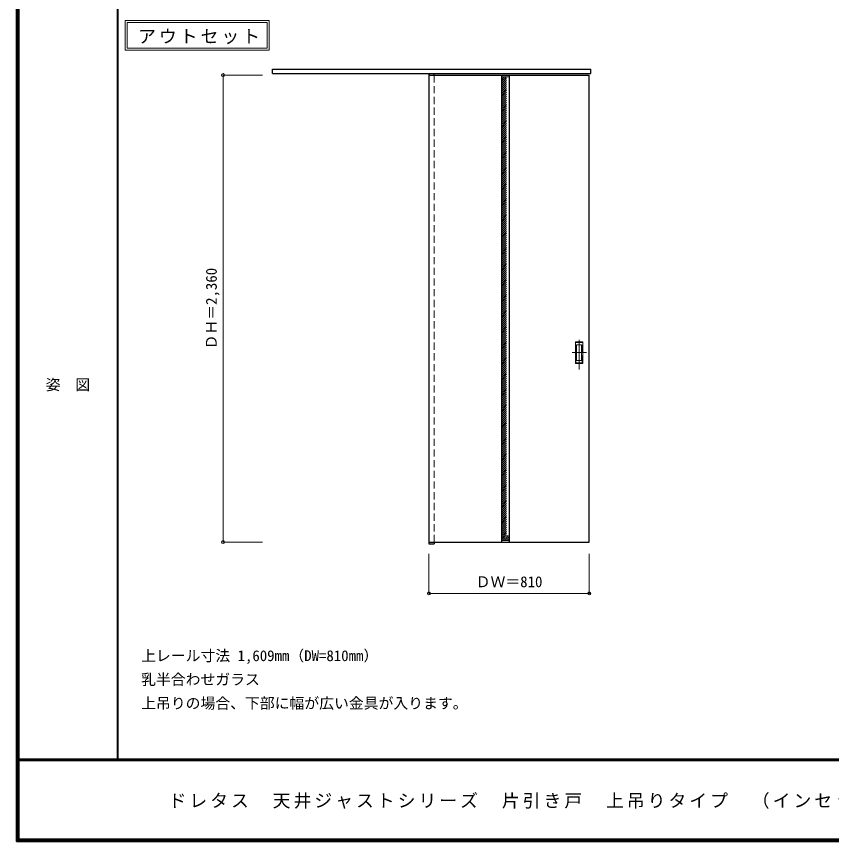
# Model space of a CAD drawing. Units: millimetres, scale not verified. Extents: x -6000 to 5700, y -4307 to 4175.
# Drawn here: x -6000 to -1880, y -4205 to -36 of the extents above; entities that cross this region are included whole.
import ezdxf
from ezdxf.enums import TextEntityAlignment as Align

# ---------------------------------------------------------------- set-up
doc = ezdxf.new("R2010")
doc.units = ezdxf.units.MM
doc.header["$LTSCALE"] = 30
doc.header["$PDMODE"] = 32
doc.header["$PDSIZE"] = 15
doc.linetypes.add('CHAIN1', pattern=[8, 5, -1, 1, -1])
doc.linetypes.add('DASHED1', pattern=[1.8, 1.2, -0.6])
for name, color, linetype, lineweight in [('0-2_扉', 3, 'Continuous', 25), ('0-3_仕上げ', 4, 'DASHED1', 9), ('0-4_枠', 3, 'Continuous', 25), ('0-6_引手', 7, 'Continuous', 18), ('0-A_文字', 7, 'Continuous', 18), ('0-B_寸法', 4, 'Continuous', 9), ('F-1_枠', 6, 'Continuous', 40)]:
    doc.layers.add(name, color=color, linetype=linetype, lineweight=lineweight)
doc.layers.add('F-A_文字', color=7, linetype='Continuous')
doc.styles.add('ＭＳ ゴシック', font='')
doc.styles.get('ＭＳ ゴシック').set_extended_font_data('MS Gothic')

msp = doc.modelspace()

# ---------------------------------------------------------------- linework, layer by layer
at = {"layer": '0-2_扉', "color": 4, "linetype": 'DASHED1', "lineweight": 9}
msp.add_line((-3915.15, -331.75), (-3915.15, -335.75), dxfattribs=at)
at = {"layer": '0-2_扉'}
for p, q in [((-3915.15, -331.75), (-3915.15, -2691.75)), ((-3915.15, -331.75), (-3105.15, -331.75)), ((-3105.15, -2691.75), (-3105.15, -331.75)), ((-3915.15, -2691.75), (-3105.15, -2691.75))]:
    msp.add_line(p, q, dxfattribs=at)
at = {"layer": '0-3_仕上げ', "color": 3, "linetype": 'Continuous', "lineweight": 25}
for p, q in [((-3548.15, -331.75), (-3548.15, -2691.75)), ((-3510.15, -331.75), (-3510.15, -2691.75))]:
    msp.add_line(p, q, dxfattribs=at)
at = {"layer": '0-3_仕上げ', "color": 7, "linetype": 'Continuous', "lineweight": 18}
for p, q in [((-3548.15, -339.75), (-3510.15, -339.75)), ((-3548.15, -2683.75), (-3510.15, -2683.75))]:
    msp.add_line(p, q, dxfattribs=at)
at = {"layer": '0-3_仕上げ'}
for p, q in [((-3548.15, -344.86), (-3543.04, -339.75)), ((-3548.15, -354.76), (-3533.14, -339.75)), ((-3548.15, -364.66), (-3523.24, -339.75)), ((-3548.15, -374.56), (-3513.34, -339.75)), ((-3548.15, -384.46), (-3510.15, -346.46)), ((-3548.15, -394.36), (-3510.15, -356.36)), ((-3548.15, -404.26), (-3510.15, -366.26)), ((-3548.15, -414.16), (-3510.15, -376.16)), ((-3548.15, -424.06), (-3510.15, -386.06)), ((-3548.15, -433.96), (-3510.15, -395.96)), ((-3548.15, -443.86), (-3510.15, -405.86)), ((-3548.15, -453.76), (-3510.15, -415.76)), ((-3548.15, -463.66), (-3510.15, -425.66)), ((-3548.15, -473.56), (-3510.15, -435.56)), ((-3548.15, -483.46), (-3510.15, -445.46)), ((-3548.15, -493.36), (-3510.15, -455.36)), ((-3548.15, -503.26), (-3510.15, -465.26)), ((-3548.15, -513.15), (-3510.15, -475.15)), ((-3548.15, -523.05), (-3510.15, -485.05)), ((-3548.15, -532.95), (-3510.15, -494.95)), ((-3548.15, -542.85), (-3510.15, -504.85)), ((-3548.15, -552.75), (-3510.15, -514.75)), ((-3548.15, -562.65), (-3510.15, -524.65)), ((-3548.15, -572.55), (-3510.15, -534.55)), ((-3548.15, -582.45), (-3510.15, -544.45)), ((-3548.15, -592.35), (-3510.15, -554.35)), ((-3548.15, -602.25), (-3510.15, -564.25)), ((-3548.15, -612.15), (-3510.15, -574.15)), ((-3548.15, -622.05), (-3510.15, -584.05)), ((-3548.15, -631.95), (-3510.15, -593.95)), ((-3548.15, -641.85), (-3510.15, -603.85)), ((-3548.15, -651.75), (-3510.15, -613.75)), ((-3548.15, -661.65), (-3510.15, -623.65)), ((-3548.15, -671.55), (-3510.15, -633.55)), ((-3548.15, -681.45), (-3510.15, -643.45)), ((-3548.15, -691.35), (-3510.15, -653.35)), ((-3548.15, -701.24), (-3510.15, -663.24)), ((-3548.15, -711.14), (-3510.15, -673.14)), ((-3548.15, -721.04), (-3510.15, -683.04)), ((-3548.15, -730.94), (-3510.15, -692.94)), ((-3548.15, -740.84), (-3510.15, -702.84)), ((-3548.15, -750.74), (-3510.15, -712.74)), ((-3548.15, -760.64), (-3510.15, -722.64)), ((-3548.15, -770.54), (-3510.15, -732.54)), ((-3548.15, -780.44), (-3510.15, -742.44)), ((-3548.15, -790.34), (-3510.15, -752.34)), ((-3548.15, -800.24), (-3510.15, -762.24)), ((-3548.15, -810.14), (-3510.15, -772.14)), ((-3548.15, -820.04), (-3510.15, -782.04)), ((-3548.15, -829.94), (-3510.15, -791.94)), ((-3548.15, -839.84), (-3510.15, -801.84)), ((-3548.15, -849.74), (-3510.15, -811.74)), ((-3548.15, -859.64), (-3510.15, -821.64)), ((-3548.15, -869.54), (-3510.15, -831.54)), ((-3548.15, -879.44), (-3510.15, -841.44)), ((-3548.15, -889.34), (-3510.15, -851.34)), ((-3548.15, -899.23), (-3510.15, -861.23)), ((-3548.15, -909.13), (-3510.15, -871.13)), ((-3548.15, -919.03), (-3510.15, -881.03)), ((-3548.15, -928.93), (-3510.15, -890.93)), ((-3548.15, -938.83), (-3510.15, -900.83)), ((-3548.15, -948.73), (-3510.15, -910.73)), ((-3548.15, -958.63), (-3510.15, -920.63)), ((-3548.15, -968.53), (-3510.15, -930.53)), ((-3548.15, -978.43), (-3510.15, -940.43)), ((-3548.15, -988.33), (-3510.15, -950.33)), ((-3548.15, -998.23), (-3510.15, -960.23)), ((-3548.15, -1008.13), (-3510.15, -970.13)), ((-3548.15, -1018.03), (-3510.15, -980.03)), ((-3548.15, -1027.93), (-3510.15, -989.93)), ((-3548.15, -1037.83), (-3510.15, -999.83)), ((-3548.15, -1047.73), (-3510.15, -1009.73)), ((-3548.15, -1057.63), (-3510.15, -1019.63)), ((-3548.15, -1067.53), (-3510.15, -1029.53)), ((-3548.15, -1077.43), (-3510.15, -1039.43)), ((-3548.15, -1087.33), (-3510.15, -1049.33)), ((-3548.15, -1097.22), (-3510.15, -1059.22)), ((-3548.15, -1107.12), (-3510.15, -1069.12)), ((-3548.15, -1117.02), (-3510.15, -1079.02)), ((-3548.15, -1126.92), (-3510.15, -1088.92)), ((-3548.15, -1136.82), (-3510.15, -1098.82)), ((-3548.15, -1146.72), (-3510.15, -1108.72)), ((-3548.15, -1156.62), (-3510.15, -1118.62)), ((-3548.15, -1166.52), (-3510.15, -1128.52)), ((-3548.15, -1176.42), (-3510.15, -1138.42)), ((-3548.15, -1186.32), (-3510.15, -1148.32)), ((-3548.15, -1196.22), (-3510.15, -1158.22)), ((-3548.15, -1206.12), (-3510.15, -1168.12)), ((-3548.15, -1216.02), (-3510.15, -1178.02)), ((-3548.15, -1225.92), (-3510.15, -1187.92)), ((-3548.15, -1235.82), (-3510.15, -1197.82)), ((-3548.15, -1245.72), (-3510.15, -1207.72)), ((-3548.15, -1255.62), (-3510.15, -1217.62)), ((-3548.15, -1265.52), (-3510.15, -1227.52)), ((-3548.15, -1275.42), (-3510.15, -1237.42)), ((-3548.15, -1285.32), (-3510.15, -1247.32)), ((-3548.15, -1295.21), (-3510.15, -1257.21)), ((-3548.15, -1305.11), (-3510.15, -1267.11)), ((-3548.15, -1315.01), (-3510.15, -1277.01)), ((-3548.15, -1324.91), (-3510.15, -1286.91)), ((-3548.15, -1334.81), (-3510.15, -1296.81)), ((-3548.15, -1344.71), (-3510.15, -1306.71)), ((-3548.15, -1354.61), (-3510.15, -1316.61)), ((-3548.15, -1364.51), (-3510.15, -1326.51)), ((-3548.15, -1374.41), (-3510.15, -1336.41)), ((-3548.15, -1384.31), (-3510.15, -1346.31)), ((-3548.15, -1394.21), (-3510.15, -1356.21)), ((-3548.15, -1404.11), (-3510.15, -1366.11)), ((-3548.15, -1414.01), (-3510.15, -1376.01)), ((-3548.15, -1423.91), (-3510.15, -1385.91)), ((-3548.15, -1433.81), (-3510.15, -1395.81)), ((-3548.15, -1443.71), (-3510.15, -1405.71)), ((-3548.15, -1453.61), (-3510.15, -1415.61)), ((-3548.15, -1463.51), (-3510.15, -1425.51)), ((-3548.15, -1473.41), (-3510.15, -1435.41)), ((-3548.15, -1483.31), (-3510.15, -1445.31)), ((-3548.15, -1493.2), (-3510.15, -1455.2)), ((-3548.15, -1503.1), (-3510.15, -1465.1)), ((-3548.15, -1513), (-3510.15, -1475)), ((-3548.15, -1522.9), (-3510.15, -1484.9)), ((-3548.15, -1532.8), (-3510.15, -1494.8)), ((-3548.15, -1542.7), (-3510.15, -1504.7)), ((-3548.15, -1552.6), (-3510.15, -1514.6)), ((-3548.15, -1562.5), (-3510.15, -1524.5)), ((-3548.15, -1572.4), (-3510.15, -1534.4)), ((-3548.15, -1582.3), (-3510.15, -1544.3)), ((-3548.15, -1592.2), (-3510.15, -1554.2)), ((-3548.15, -1602.1), (-3510.15, -1564.1)), ((-3548.15, -1612), (-3510.15, -1574)), ((-3548.15, -1621.9), (-3510.15, -1583.9)), ((-3548.15, -1631.8), (-3510.15, -1593.8)), ((-3548.15, -1641.7), (-3510.15, -1603.7)), ((-3548.15, -1651.6), (-3510.15, -1613.6)), ((-3548.15, -1661.5), (-3510.15, -1623.5)), ((-3548.15, -1671.4), (-3510.15, -1633.4)), ((-3548.15, -1681.29), (-3510.15, -1643.29)), ((-3548.15, -1691.19), (-3510.15, -1653.19)), ((-3548.15, -1701.09), (-3510.15, -1663.09)), ((-3548.15, -1710.99), (-3510.15, -1672.99)), ((-3548.15, -1720.89), (-3510.15, -1682.89)), ((-3548.15, -1730.79), (-3510.15, -1692.79)), ((-3548.15, -1740.69), (-3510.15, -1702.69)), ((-3548.15, -1750.59), (-3510.15, -1712.59)), ((-3548.15, -1760.49), (-3510.15, -1722.49)), ((-3548.15, -1770.39), (-3510.15, -1732.39)), ((-3548.15, -1780.29), (-3510.15, -1742.29)), ((-3548.15, -1790.19), (-3510.15, -1752.19)), ((-3548.15, -1800.09), (-3510.15, -1762.09)), ((-3548.15, -1809.99), (-3510.15, -1771.99)), ((-3548.15, -1819.89), (-3510.15, -1781.89)), ((-3548.15, -1829.79), (-3510.15, -1791.79)), ((-3548.15, -1839.69), (-3510.15, -1801.69)), ((-3548.15, -1849.59), (-3510.15, -1811.59)), ((-3548.15, -1859.49), (-3510.15, -1821.49)), ((-3548.15, -1869.39), (-3510.15, -1831.39)), ((-3548.15, -1879.28), (-3510.15, -1841.28)), ((-3548.15, -1889.18), (-3510.15, -1851.18)), ((-3548.15, -1899.08), (-3510.15, -1861.08)), ((-3548.15, -1908.98), (-3510.15, -1870.98)), ((-3548.15, -1918.88), (-3510.15, -1880.88)), ((-3548.15, -1928.78), (-3510.15, -1890.78)), ((-3548.15, -1938.68), (-3510.15, -1900.68)), ((-3548.15, -1948.58), (-3510.15, -1910.58)), ((-3548.15, -1958.48), (-3510.15, -1920.48)), ((-3548.15, -1968.38), (-3510.15, -1930.38)), ((-3548.15, -1978.28), (-3510.15, -1940.28)), ((-3548.15, -1988.18), (-3510.15, -1950.18)), ((-3548.15, -1998.08), (-3510.15, -1960.08)), ((-3548.15, -2007.98), (-3510.15, -1969.98)), ((-3548.15, -2017.88), (-3510.15, -1979.88)), ((-3548.15, -2027.78), (-3510.15, -1989.78)), ((-3548.15, -2037.68), (-3510.15, -1999.68)), ((-3548.15, -2047.58), (-3510.15, -2009.58)), ((-3548.15, -2057.48), (-3510.15, -2019.48)), ((-3548.15, -2067.38), (-3510.15, -2029.38)), ((-3548.15, -2077.27), (-3510.15, -2039.27)), ((-3548.15, -2087.17), (-3510.15, -2049.17)), ((-3548.15, -2097.07), (-3510.15, -2059.07)), ((-3548.15, -2106.97), (-3510.15, -2068.97)), ((-3548.15, -2116.87), (-3510.15, -2078.87)), ((-3548.15, -2126.77), (-3510.15, -2088.77)), ((-3548.15, -2136.67), (-3510.15, -2098.67)), ((-3548.15, -2146.57), (-3510.15, -2108.57)), ((-3548.15, -2156.47), (-3510.15, -2118.47)), ((-3548.15, -2166.37), (-3510.15, -2128.37)), ((-3548.15, -2176.27), (-3510.15, -2138.27)), ((-3548.15, -2186.17), (-3510.15, -2148.17)), ((-3548.15, -2196.07), (-3510.15, -2158.07)), ((-3548.15, -2205.97), (-3510.15, -2167.97)), ((-3548.15, -2215.87), (-3510.15, -2177.87)), ((-3548.15, -2225.77), (-3510.15, -2187.77)), ((-3548.15, -2235.67), (-3510.15, -2197.67)), ((-3548.15, -2245.57), (-3510.15, -2207.57)), ((-3548.15, -2255.47), (-3510.15, -2217.47)), ((-3548.15, -2265.37), (-3510.15, -2227.37)), ((-3548.15, -2275.26), (-3510.15, -2237.26)), ((-3548.15, -2285.16), (-3510.15, -2247.16)), ((-3548.15, -2295.06), (-3510.15, -2257.06)), ((-3548.15, -2304.96), (-3510.15, -2266.96)), ((-3548.15, -2314.86), (-3510.15, -2276.86)), ((-3548.15, -2324.76), (-3510.15, -2286.76)), ((-3548.15, -2334.66), (-3510.15, -2296.66)), ((-3548.15, -2344.56), (-3510.15, -2306.56)), ((-3548.15, -2354.46), (-3510.15, -2316.46)), ((-3548.15, -2364.36), (-3510.15, -2326.36)), ((-3548.15, -2374.26), (-3510.15, -2336.26)), ((-3548.15, -2384.16), (-3510.15, -2346.16)), ((-3548.15, -2394.06), (-3510.15, -2356.06)), ((-3548.15, -2403.96), (-3510.15, -2365.96)), ((-3548.15, -2413.86), (-3510.15, -2375.86)), ((-3548.15, -2423.76), (-3510.15, -2385.76)), ((-3548.15, -2433.66), (-3510.15, -2395.66)), ((-3548.15, -2443.56), (-3510.15, -2405.56)), ((-3548.15, -2453.46), (-3510.15, -2415.46)), ((-3548.15, -2463.36), (-3510.15, -2425.36)), ((-3548.15, -2473.25), (-3510.15, -2435.25)), ((-3548.15, -2483.15), (-3510.15, -2445.15)), ((-3548.15, -2493.05), (-3510.15, -2455.05)), ((-3548.15, -2502.95), (-3510.15, -2464.95)), ((-3548.15, -2512.85), (-3510.15, -2474.85)), ((-3548.15, -2522.75), (-3510.15, -2484.75)), ((-3548.15, -2532.65), (-3510.15, -2494.65)), ((-3548.15, -2542.55), (-3510.15, -2504.55)), ((-3548.15, -2552.45), (-3510.15, -2514.45)), ((-3548.15, -2562.35), (-3510.15, -2524.35)), ((-3548.15, -2572.25), (-3510.15, -2534.25)), ((-3548.15, -2582.15), (-3510.15, -2544.15)), ((-3548.15, -2592.05), (-3510.15, -2554.05)), ((-3548.15, -2601.95), (-3510.15, -2563.95)), ((-3548.15, -2611.85), (-3510.15, -2573.85)), ((-3548.15, -2621.75), (-3510.15, -2583.75)), ((-3548.15, -2631.65), (-3510.15, -2593.65)), ((-3548.15, -2641.55), (-3510.15, -2603.55)), ((-3548.15, -2651.45), (-3510.15, -2613.45)), ((-3548.15, -2661.34), (-3510.15, -2623.34)), ((-3548.15, -2671.24), (-3510.15, -2633.24)), ((-3548.15, -2681.14), (-3510.15, -2643.14)), ((-3540.86, -2683.75), (-3510.15, -2653.04)), ((-3530.96, -2683.75), (-3510.15, -2662.94)), ((-3521.06, -2683.75), (-3510.15, -2672.84))]:
    msp.add_line(p, q, dxfattribs=at)
at = {"layer": '0-4_枠'}
for p, q in [((-4706.15, -324.25), (-3097.15, -324.25)), ((-3916.15, -324.25), (-3916.15, -2701.25)), ((-3888.15, -331.75), (-3888.15, -324.25)), ((-3097.15, -324.25), (-3097.15, -301.25)), ((-3916.15, -2701.25), (-3888.15, -2701.25)), ((-3888.15, -2691.75), (-3888.15, -2701.25))]:
    msp.add_line(p, q, dxfattribs=at)
at = {"layer": '0-4_枠', "color": 4, "linetype": 'DASHED1', "lineweight": 9}
msp.add_line((-3888.15, -2691.75), (-3888.15, -331.75), dxfattribs=at)
at = {"layer": '0-4_枠'}
msp.add_lwpolyline([(-4706.15, -324.25), (-4706.15, -301.25), (-3097.15, -301.25)], dxfattribs=at)
at = {"layer": '0-6_引手', "linetype": 'CHAIN1'}
for p, q in [((-3156.15, -1819.48), (-3156.15, -1648.63)), ((-3118.08, -1734.25), (-3190.59, -1734.25))]:
    msp.add_line(p, q, dxfattribs=at)
at = {"layer": '0-6_引手'}
for p, q in [((-3137.15, -1679.25), (-3175.15, -1679.25)), ((-3175.15, -1789.25), (-3175.15, -1679.25)), ((-3143.65, -1695.25), (-3168.65, -1695.25)), ((-3168.65, -1773.25), (-3168.65, -1695.25)), ((-3143.65, -1773.25), (-3143.65, -1695.25)), ((-3137.15, -1789.25), (-3137.15, -1679.25)), ((-3137.15, -1789.25), (-3175.15, -1789.25)), ((-3143.65, -1773.25), (-3168.65, -1773.25))]:
    msp.add_line(p, q, dxfattribs=at)
at = {"layer": '0-6_引手', "linetype": 'DASHED1'}
for p, q in [((-3172.15, -1785.25), (-3172.15, -1683.25)), ((-3140.15, -1785.25), (-3172.15, -1785.25))]:
    msp.add_line(p, q, dxfattribs=at)
msp.add_lwpolyline([(-3140.15, -1785.25), (-3140.15, -1683.25), (-3172.15, -1683.25)], dxfattribs=at)
at = {"layer": '0-A_文字'}
for p, q in [((-5450, -55.5), (-5450, -205.5)), ((-5440, -65.5), (-5440, -195.5)), ((-5440, -65.5), (-4733.04, -65.5)), ((-4733.04, -65.5), (-4733.04, -195.5)), ((-5450, -205.5), (-4723.04, -205.5)), ((-5440, -195.5), (-4733.04, -195.5))]:
    msp.add_line(p, q, dxfattribs=at)
msp.add_lwpolyline([(-5450, -55.5), (-4723.04, -55.5), (-4723.04, -205.5)], dxfattribs=at)
at = {"layer": '0-B_寸法'}
for p, q in [((-4956.15, -331.75), (-4956.15, -2691.75)), ((-4956.15, -331.75), (-4756.15, -331.75)), ((-4956.15, -2691.75), (-4756.15, -2691.75)), ((-3915.15, -2951.25), (-3915.15, -2751.25)), ((-3105.15, -2951.25), (-3105.15, -2751.25)), ((-3105.15, -2951.25), (-3915.15, -2951.25))]:
    msp.add_line(p, q, dxfattribs=at)
at = {"layer": '0-B_寸法', "color": 7}
for p in [(-4956.15, -331.75), (-4956.15, -2691.75), (-3915.15, -2951.25), (-3105.15, -2951.25)]:
    msp.add_point(p, dxfattribs=at)
at = {"layer": 'F-1_枠'}
for p, q in [((-6000, 4175), (-6000, -4205)), ((-5995, 4175), (-5995, -4205)), ((-5990, 4175), (-5990, -4205)), ((-5490, 4175), (-5490, -3790)), ((5700, -3790), (-6000, -3790)), ((5700, -3795), (-6000, -3795)), ((5700, -4195), (-6000, -4195)), ((5700, -4200), (-6000, -4200)), ((5700, -4205), (-6000, -4205))]:
    msp.add_line(p, q, dxfattribs=at)

# ---------------------------------------------------------------- texts
at = {"layer": '0-A_文字', "style": 'ＭＳ ゴシック'}
for s, p in [('上レール寸法 1,609mm（DW=810mm）', (-5370, -3310)), ('乳半合わせガラス', (-5370, -3430)), ('上吊りの場合、下部に幅が広い金具が入ります。', (-5370, -3550))]:
    msp.add_text(s, height=54.99, dxfattribs=at).set_placement(p, align=Align.BOTTOM_LEFT)
at = {"layer": '0-A_文字', "insert": (-5385.34, -175.5), "char_height": 65.98, "attachment_point": 7, "style": 'ＭＳ ゴシック'}
msp.add_mtext('\\T1.17;アウトセット', dxfattribs=at)
at = {"layer": '0-B_寸法', "color": 7, "style": 'ＭＳ ゴシック'}
msp.add_text('ＤＨ＝2,360', height=54.99, rotation=90, dxfattribs=at).set_placement((-4971.15, -1718), align=Align.BOTTOM_LEFT)
msp.add_text('ＤＷ＝810', height=54.99, dxfattribs=at).set_placement((-3678.9, -2936.25), align=Align.BOTTOM_LEFT)
at = {"layer": 'F-A_文字', "style": 'ＭＳ ゴシック'}
msp.add_text('姿\u3000図', height=54.99, dxfattribs=at).set_placement((-5852.5, -1940.25), align=Align.BOTTOM_LEFT)
at = {"layer": 'F-A_文字', "insert": (-5231.43, -4040), "char_height": 65.98, "attachment_point": 7, "style": 'ＭＳ ゴシック'}
msp.add_mtext('\\T1.17;ドレタス\u3000天井ジャストシリーズ\u3000片引き戸\u3000上吊りタイプ\u3000（インセット／アウトセット）\u3000Ｂ－ＸＡ', dxfattribs=at)

doc.saveas('drawing.dxf')
